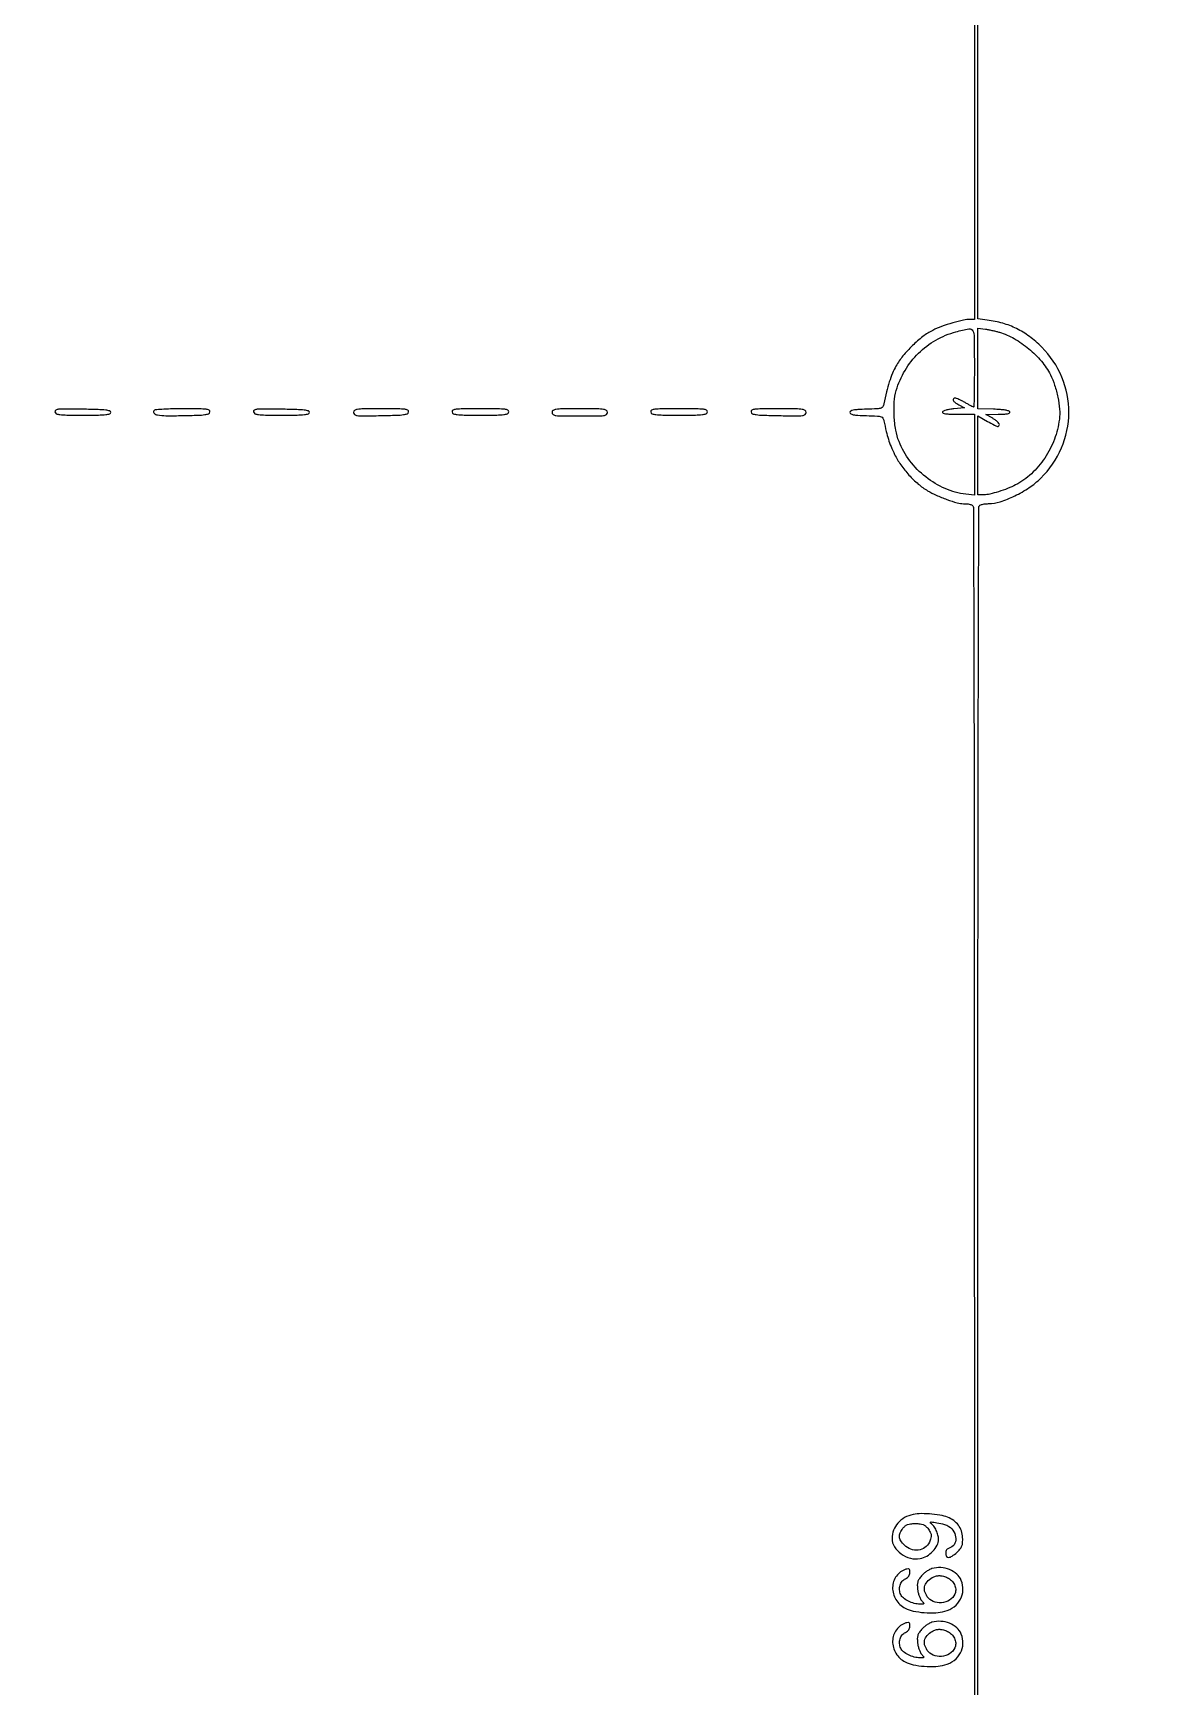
# Model space of a CAD drawing. Extents: x 0 to 836, y 5 to 589.
# Drawn here: x 633.6 to 687.3, y 342 to 420.2 of the extents above; entities that cross this region are included whole.
import ezdxf

# ---------------------------------------------------------------- set-up
doc = ezdxf.new("R2010")
doc.units = 0
doc.header["$MEASUREMENT"] = 0

msp = doc.modelspace()

# ---------------------------------------------------------------- linework, layer by layer
for points in [[(201.712326, 537.783562, -0.000001), (217.055896, 537.76491, -0.426088)], [(546.957638, 269.095817, -0.000001), (546.976289, 285.583213, -0.415883)], [(835.446278, 121.592707, -0.000059), (835.429914, 203.53197, -0.00002), (835.42504, 321.569549), (835.424938, 588.3084), (835.769253, 588.3084, 0.013775), (835.969061, 588.313906, 0.121919), (836.052736, 588.339582, 0.232745), (836.087862, 588.394014, 0.064289), (836.086534, 588.49875), (836.0595, 588.6891), (420.497259, 588.710259, 0.000013), (261.145696, 588.714318, 0.000021), (126.989856, 588.708632)], [(718.0002, 512.4222), (718.0002, 320.588723, -0.000011), (717.997333, 194.273324, -0.000202)], [(604.852986, 529.408162, -0.000002), (620.423836, 529.389509, -0.550615)], [(308.18842, 529.408162, -0.000002), (322.638019, 529.38951, -0.415836)], [(238.738155, 529.614638, -0.000002), (224.300981, 529.63329, -0.415836)], [(531.796111, 538.074638, -0.000002), (517.6951, 538.093291, -0.426056)], [(413.368417, 538.074638, -0.000002), (399.676779, 538.093291, -0.415815)], [(693.315638, 481.579418, -0.000002), (693.334294, 494.031443, -0.550517)], [(336.166934, 548.220763, -0.000002), (326.827688, 548.233536, -0.413812)], [(693.109162, 421.684687, -0.000002), (693.090507, 409.236574, -0.415775)], [(689.941022, 529.408162, -0.000003), (701.809045, 529.389505, -0.550493)], [(383.716206, 529.408162, -0.000003), (394.123716, 529.389504, -0.425916)], [(604.231838, 387.151416, -0.000003), (604.250494, 398.693431, -0.41574)], [(718.148241, 147.565102, 0.000075), (718.164575, 211.571705, 0.000026), (718.1694, 303.889409), (718.1694, 512.350018)], [(678.069, 450.774603), (678.069, 406.6722), (677.884055, 406.6722, 0.055647), (677.552973, 406.635238, 0.01532), (677.044735, 406.503839, 0.016125), (676.519312, 406.332116, 0.029198), (676.103932, 406.1533, 0.04806), (675.63848, 405.860879, 0.028396), (675.142021, 405.430903, 0.028222), (674.691125, 404.940876, 0.042849), (674.363623, 404.463971, 0.030925), (674.196678, 404.122114, 0.021198), (674.048559, 403.716422, 0.018366), (673.915915, 403.238906, 0.011889), (673.796106, 402.678014, -0.087819), (673.74496, 402.542893, -0.185932), (673.658291, 402.474779, -0.062829), (673.484231, 402.444375, -0.004086), (672.971032, 402.424214, 0.006118), (672.562767, 402.406513, 0.03389), (672.344791, 402.379495, 0.075857), (672.228047, 402.33787, 0.275917), (672.1893, 402.273, 0.275917), (672.228047, 402.20813, 0.075857), (672.344791, 402.166505, 0.03389), (672.562767, 402.139487, 0.006118), (672.971032, 402.121786, -0.004101), (673.483934, 402.101622, -0.062718), (673.658322, 402.07119, -0.184944), (673.745407, 402.003071, -0.087687), (673.79723, 401.867986, 0.009216), (673.902034, 401.375845, 0.019958), (674.004509, 401.002912, 0.022151), (674.12901, 400.664331, 0.014433), (674.300975, 400.2849, 0.040186), (674.589801, 399.797243, 0.030691), (674.978191, 399.313412, 0.030962), (675.417495, 398.886478, 0.044285), (675.859284, 398.570612, 0.02901), (676.269099, 398.360278, 0.017586), (676.775262, 398.157515, 0.016275), (677.259556, 398.000618, 0.070304), (677.558329, 397.9584, -0.018306), (677.66119, 397.954633, -0.015555), (677.76928, 397.943316, -0.015835), (677.867101, 397.926816, -0.041935), (677.935181, 397.907049, -0.309751), (678.025715, 397.775742, -0.000067), (678.047774, 389.729486, -0.000595), (678.065531, 377.195383, -0.000057), (678.069, 346.573573), (678.069, 295.291449)], [(678.2382, 295.254), (678.2382, 346.554849, -0.000057), (678.241669, 377.187861, -0.000595), (678.259426, 389.726527, -0.000067), (678.281485, 397.775741, -0.309751), (678.372019, 397.907049, -0.039343), (678.439045, 397.926887, -0.015966), (678.532837, 397.943682, -0.015682), (678.635336, 397.955406, -0.019256), (678.731569, 397.959646, 0.076845), (679.290747, 398.04926, 0.035058), (679.978919, 398.326031, 0.034314), (680.660506, 398.717255, 0.046968), (681.208776, 399.163842, 0.097007), (682.185624, 400.591768, 0.100224), (682.53687, 402.26608, 0.100701), (682.208735, 403.938718, 0.098898), (681.252206, 405.362397, 0.035653), (680.671108, 405.862644, 0.044741), (680.065433, 406.234046, 0.045364), (679.410481, 406.488065, 0.038331), (678.68235, 406.637707), (678.2382, 406.693998), (678.2382, 450.801999)]]:
    msp.add_lwpolyline(points, format="xyb")
for points in [[(678.069, 404.388, -0.001695), (678.066581, 403.674323, -0.002827), (678.059111, 403.073527, -0.000322), (678.049123, 402.540323, -0.408551), (678.035335, 402.5268, -0.118776), (678.011961, 402.532432, -0.002401), (677.903405, 402.588629, -0.005535), (677.77702, 402.65662, -0.003675), (677.633485, 402.737281, 0.011167), (677.484764, 402.817949, 0.013731), (677.34239, 402.886232, 0.012176), (677.220804, 402.936979, 0.090598), (677.15955, 402.948781, 0.192997), (677.077819, 402.916924, 0.340288), (677.066757, 402.849162, 0.109392), (677.156425, 402.74528, 0.035201), (677.32875, 402.634723), (677.6037, 402.4845), (677.102686, 402.4422, 0.017263), (676.89998, 402.418015, 0.029087), (676.732582, 402.382084, 0.030909), (676.608997, 402.339562, 0.218326), (676.566886, 402.29415, 0.394038), (676.590372, 402.243332, 0.06108), (676.707582, 402.211503, 0.029434), (676.924321, 402.193188, 0.006363), (677.30055, 402.1884), (678.069, 402.1884), (678.069, 400.273116), (678.069, 398.357832), (677.666231, 398.405534, -0.074), (676.687896, 398.671685, -0.063689), (675.773208, 399.220667, -0.063049), (675.017859, 399.988653, -0.069505), (674.506892, 400.897048, -0.049965), (674.354079, 401.441253, -0.030269), (674.278315, 402.106594, -0.030357), (674.283516, 402.770683, -0.053647), (674.379227, 403.309746, -0.063689), (674.791569, 404.258164, -0.064201), (675.428435, 405.069425, -0.064307), (676.249187, 405.691533, -0.064272), (677.201209, 406.084848, -0.021504), (677.811694, 406.221627, -0.330133), (677.99382, 406.131319, -0.116383), (678.062195, 405.853134, -0.002322)], [(679.2534, 406.063896, -0.05725), (679.9575, 405.761231, -0.043717), (680.646543, 405.281968, -0.043778), (681.240651, 404.691163, -0.05798), (681.661407, 404.055704, -0.03881), (681.865572, 403.561049, -0.028659), (682.015914, 402.987967, -0.029168), (682.096321, 402.421225, -0.051352), (682.086872, 401.948763, -0.059869), (681.852753, 401.001128, -0.056513), (681.397824, 400.115884, -0.057854), (680.768944, 399.374073, -0.069765), (680.022174, 398.849113, -0.024552), (679.642459, 398.67757, -0.018299), (679.208798, 398.524833, -0.018033), (678.800938, 398.413718, -0.057543), (678.521056, 398.3814), (678.2382, 398.3814), (678.2382, 400.243323), (678.2382, 402.105247), (678.68919, 401.850723, 0.005105), (679.021829, 401.667446, 0.05887), (679.160314, 401.612809, 0.273209), (679.224433, 401.630916, 0.194915), (679.252572, 401.70195, 0.175744), (679.233133, 401.754263, 0.030637), (679.159038, 401.831451, 0.030019), (679.056543, 401.915111, 0.022931), (678.935322, 401.994305), (678.6189, 402.18091), (679.197, 402.184655, 0.009126), (679.473362, 402.191491, 0.039013), (679.636975, 402.21138, 0.08811), (679.722062, 402.244845, 0.348167), (679.740073, 402.29415, 0.245891), (679.689121, 402.343431, 0.029679), (679.53199, 402.379753, 0.024548), (679.300141, 402.407414, 0.009086), (678.971623, 402.424344), (678.2382, 402.448787), (678.2382, 404.35643), (678.2382, 406.264072), (678.59775, 406.208423, -0.009533), (678.756983, 406.180659, -0.006319), (678.938662, 406.143012, -0.006361), (679.114262, 406.101955, -0.0123)], [(634.600285, 402.296332, 0.251212), (634.667728, 402.213355, 0.071206), (634.834255, 402.170142, 0.025348), (635.161801, 402.150125, 0.002588), (635.939359, 402.1461, 0.002964), (636.661334, 402.15038, 0.021179), (637.009993, 402.169299, 0.045119), (637.197997, 402.20482, 0.335246), (637.2495, 402.273, 0.334881), (637.197483, 402.341956, 0.04165), (637.001282, 402.380702, 0.020579), (636.642103, 402.406092, 0.002999), (635.910427, 402.423232, 0.002151), (635.091387, 402.433978, 0.02635), (634.77873, 402.420253, 0.099142), (634.63915, 402.377962, 0.328399)], [(639.275344, 402.350229, 0.362859), (639.292641, 402.229753, 0.142614), (639.455229, 402.151472, 0.039903), (639.850133, 402.117573, 0.006123), (640.639013, 402.122605, 0.002888), (641.372683, 402.14051, 0.025518), (641.695586, 402.166788, 0.067043), (641.862579, 402.212307, 0.250335), (641.928791, 402.29415, 0.329521), (641.889982, 402.375108, 0.093362), (641.748185, 402.419122, 0.026378), (641.435924, 402.438521, 0.002325), (640.644696, 402.4422, 0.004799), (640.071943, 402.436703, 0.011967), (639.653682, 402.418652, 0.008478), (639.342865, 402.392476, 0.233154)], [(643.990885, 402.296332, 0.251212), (644.058328, 402.213355, 0.071206), (644.224855, 402.170142, 0.025348), (644.552401, 402.150125, 0.002588), (645.329959, 402.1461, 0.002964), (646.051934, 402.15038, 0.021179), (646.400593, 402.169299, 0.045119), (646.588597, 402.20482, 0.335246), (646.6401, 402.273, 0.334881), (646.588083, 402.341956, 0.04165), (646.391882, 402.380702, 0.020579), (646.032703, 402.406092, 0.002999), (645.301027, 402.423232, 0.002151), (644.481987, 402.433978, 0.02635), (644.16933, 402.420253, 0.099142), (644.02975, 402.377962, 0.328399)], [(648.7128, 402.270797, 0.24262), (648.762, 402.175372, 0.126764), (648.890132, 402.126185, 0.031064), (649.176717, 402.1112, 0.002061), (650.001883, 402.122747, 0.002804), (650.752994, 402.140567, 0.025016), (651.082229, 402.166747, 0.065668), (651.252458, 402.212126, 0.252541), (651.319386, 402.29415, 0.330137), (651.280455, 402.375139, 0.092921), (651.138073, 402.41913, 0.026279), (650.824675, 402.438523, 0.002314), (650.030303, 402.4422, 0.002087), (649.192372, 402.438703, 0.030265), (648.896521, 402.418298, 0.119511), (648.763242, 402.367024, 0.246211)], [(653.381905, 402.29415, 0.254832), (653.449142, 402.212568, 0.068159), (653.618015, 402.170103, 0.024934), (653.947843, 402.150162, 0.002632), (654.7194, 402.1461, 0.002632), (655.490957, 402.150162, 0.024934), (655.820785, 402.170103, 0.068159), (655.989658, 402.212568, 0.254832), (656.056895, 402.29415, 0.335991), (656.016819, 402.37544, 0.088793), (655.868756, 402.419199, 0.02535), (655.544319, 402.438544, 0.002216), (654.7194, 402.4422, 0.002216), (653.894481, 402.438544, 0.02535), (653.570044, 402.419199, 0.088793), (653.421981, 402.37544, 0.335991)], [(658.1034, 402.273, 0.250083), (658.153969, 402.178218, 0.116079), (658.288462, 402.127679, 0.02996), (658.585374, 402.107332, 0.00213), (659.4147, 402.1038, 0.00213), (660.244026, 402.107332, 0.02996), (660.540937, 402.127679, 0.116079), (660.675431, 402.178218, 0.250083), (660.726, 402.273, 0.250083), (660.675431, 402.367782, 0.116079), (660.540937, 402.418321, 0.02996), (660.244026, 402.438668, 0.00213), (659.4147, 402.4422, 0.00213), (658.585374, 402.438668, 0.02996), (658.288462, 402.418321, 0.116079), (658.153969, 402.367782, 0.250083)], [(662.772505, 402.29415, 0.254832), (662.839742, 402.212568, 0.068159), (663.008615, 402.170103, 0.024934), (663.338443, 402.150162, 0.002632), (664.11, 402.1461, 0.002632), (664.881557, 402.150162, 0.024934), (665.211385, 402.170103, 0.068159), (665.380258, 402.212568, 0.254832), (665.447495, 402.29415, 0.335991), (665.407419, 402.37544, 0.088793), (665.259356, 402.419199, 0.02535), (664.934919, 402.438544, 0.002216), (664.11, 402.4422, 0.002216), (663.285081, 402.438544, 0.02535), (662.960644, 402.419199, 0.088793), (662.812581, 402.37544, 0.335991)], [(667.510014, 402.29415, 0.252541), (667.576942, 402.212126, 0.065668), (667.747171, 402.166747, 0.025016), (668.076406, 402.140567, 0.002804), (668.827517, 402.122747, 0.002061), (669.652683, 402.1112, 0.031064), (669.939268, 402.126185, 0.126764), (670.0674, 402.175372, 0.24262), (670.1166, 402.270797, 0.246211), (670.066158, 402.367024, 0.119511), (669.932879, 402.418298, 0.030265), (669.637028, 402.438703, 0.002087), (668.799097, 402.4422, 0.002314), (668.004725, 402.438523, 0.026279), (667.691327, 402.41913, 0.092921), (667.548945, 402.375139, 0.330137)], [(675.178732, 350.167939, 0.073887), (674.77162, 350.01862, 0.087476), (674.451653, 349.763268, 0.091457), (674.248249, 349.424188, 0.089719), (674.1774, 349.032528, 0.141999), (674.2901, 348.643697, 0.096328), (674.608486, 348.306213, 0.091456), (675.047243, 348.099632, 0.111226), (675.500199, 348.083275, 0.086234), (675.816654, 348.201483, 0.068269), (676.104313, 348.427449, 0.071559), (676.307825, 348.709085, 0.121305), (676.377, 348.990016, 0.066352), (676.349515, 349.196214, 0.046732), (676.267353, 349.41555, 0.046757), (676.145963, 349.615664, 0.0667), (676.001204, 349.764383, -0.735574), (676.019806, 349.813313, -0.031466), (676.299468, 349.778507, -0.020612), (676.657885, 349.695361, -0.077741), (676.867302, 349.60075, -0.119204), (677.102502, 349.350297, -0.126117), (677.190986, 349.025277, -0.149908), (677.107408, 348.737565, -0.185771), (676.882562, 348.57598, 0.08419), (676.811571, 348.543957, 0.095531), (676.75867, 348.491389, 0.088381), (676.726344, 348.419348, 0.061447), (676.7154, 348.330633, 0.134368), (676.754538, 348.187624, 0.288114), (676.852197, 348.137341, 0.13087), (677.014413, 348.195784, 0.030797), (677.242815, 348.37586, 0.02906), (677.389399, 348.523007, 0.07793), (677.468942, 348.647152, 0.076479), (677.507479, 348.791074, 0.027248), (677.5191, 349.004157, 0.06418), (677.47803, 349.322794, 0.078293), (677.357599, 349.597896, 0.077155), (677.156697, 349.825619, 0.060136), (676.87914, 350.004999, 0.066205), (676.553744, 350.113342, 0.02342), (676.066567, 350.183171, 0.023784), (675.564006, 350.2073, 0.051157)], [(675.86326, 349.513491, -0.034949), (675.981946, 349.338754, -0.100985), (676.028504, 349.200801, -0.102102), (676.017041, 349.056537, -0.036199), (675.944671, 348.86141, -0.132246), (675.733527, 348.605837, -0.124081), (675.417483, 348.483096, -0.117551), (675.067138, 348.521964, -0.110668), (674.763092, 348.714692, -0.050987), (674.593032, 348.923487, -0.123571), (674.527973, 349.109934, -0.130223), (674.560202, 349.298641, -0.059664), (674.69114, 349.513491, -0.046717), (674.800876, 349.628974, -0.088755), (674.910469, 349.694742, -0.070236), (675.052987, 349.727093, -0.020746), (675.2772, 349.7364, -0.020746), (675.501413, 349.727093, -0.070236), (675.643931, 349.694742, -0.088755), (675.753524, 349.628974, -0.046717)], [(676.066764, 347.609801, 0.055757), (675.947735, 347.562042, 0.028701), (675.810686, 347.477949, 0.028124), (675.678014, 347.374133, 0.037788), (675.571257, 347.265144, 0.029405), (675.453221, 347.106845, 0.074549), (675.393161, 346.97695, 0.072535), (675.372957, 346.833016, 0.026727), (675.385037, 346.627812, 0.031012), (675.411903, 346.47519, 0.027174), (675.45831, 346.32001, 0.028137), (675.515862, 346.184333, 0.069644), (675.576407, 346.095167, -0.010125), (675.670395, 345.986987, -0.29066), (675.674943, 345.952015, -0.281034), (675.645141, 345.932214, -0.009632), (675.499095, 345.9294, -0.06538), (675.228544, 345.964929, -0.050678), (674.950462, 346.070368, -0.053033), (674.718239, 346.219102, -0.117448), (674.589852, 346.384066, -0.088801), (674.534287, 346.601324, -0.091593), (674.558518, 346.821883, -0.097345), (674.657216, 347.008638, -0.116273), (674.814234, 347.130257, 0.05591), (674.905024, 347.184584, 0.077484), (674.970625, 347.252889, 0.081855), (675.009916, 347.334813, 0.071083), (675.0234, 347.429181, 0.033646), (675.016149, 347.536815, 0.197222), (674.988367, 347.584893, 0.203472), (674.935441, 347.59874, 0.035991), (674.83305, 347.576111, 0.166211), (674.385001, 347.25701, 0.151956), (674.20574, 346.717724, 0.141227), (674.359858, 346.141375, 0.139974), (674.797459, 345.73308, 0.068762), (675.176245, 345.601082, 0.030667), (675.700677, 345.528946, 0.030666), (676.240929, 345.521346, 0.056497), (676.674304, 345.591337, 0.094057), (677.112897, 345.808941, 0.109336), (677.414059, 346.162979, 0.113597), (677.530629, 346.599696, 0.108016), (677.448014, 347.052205, 0.11261), (677.235883, 347.349311, 0.085907), (676.895227, 347.560556, 0.080936), (676.483323, 347.653602, 0.082894)], [(676.747768, 347.202176, -0.085784), (676.947997, 347.083653, -0.082624), (677.099881, 346.903441, -0.086689), (677.180051, 346.692043, -0.109293), (677.17417, 346.4834, -0.16313), (676.980644, 346.181018, -0.119704), (676.617758, 346.010269, -0.116706), (676.20942, 346.022866, -0.150427), (675.89346, 346.221758, -0.088728), (675.738834, 346.483633, -0.138217), (675.717587, 346.743153, -0.134064), (675.835382, 346.981176, -0.081178), (676.0809, 347.180819, -0.05298), (676.236625, 347.249401, -0.069353), (676.389711, 347.275758, -0.063219), (676.554864, 347.260145, -0.035715)], [(676.066764, 345.071801, 0.055757), (675.947735, 345.024042, 0.028701), (675.810686, 344.939949, 0.028124), (675.678014, 344.836133, 0.037788), (675.571257, 344.727144, 0.029405), (675.453221, 344.568845, 0.074549), (675.393161, 344.43895, 0.072535), (675.372957, 344.295016, 0.026727), (675.385037, 344.089812, 0.031012), (675.411903, 343.93719, 0.027174), (675.45831, 343.78201, 0.028137), (675.515862, 343.646333, 0.069644), (675.576407, 343.557167, -0.010125), (675.670395, 343.448987, -0.29066), (675.674943, 343.414015, -0.281034), (675.645141, 343.394214, -0.009632), (675.499095, 343.3914, -0.06538), (675.228544, 343.426929, -0.050678), (674.950462, 343.532368, -0.053033), (674.718239, 343.681102, -0.117448), (674.589852, 343.846066, -0.088801), (674.534287, 344.063324, -0.091593), (674.558518, 344.283883, -0.097345), (674.657216, 344.470638, -0.116273), (674.814234, 344.592257, 0.05591), (674.905024, 344.646584, 0.077484), (674.970625, 344.714889, 0.081855), (675.009916, 344.796813, 0.071083), (675.0234, 344.891181, 0.033646), (675.016149, 344.998815, 0.197222), (674.988367, 345.046893, 0.203472), (674.935441, 345.06074, 0.035991), (674.83305, 345.038111, 0.166211), (674.385001, 344.71901, 0.151956), (674.20574, 344.179724, 0.141227), (674.359858, 343.603375, 0.139974), (674.797459, 343.19508, 0.068762), (675.176245, 343.063082, 0.030667), (675.700677, 342.990946, 0.030666), (676.240929, 342.983346, 0.056497), (676.674304, 343.053337, 0.094057), (677.112897, 343.270941, 0.109336), (677.414059, 343.624979, 0.113597), (677.530629, 344.061696, 0.108016), (677.448014, 344.514205, 0.11261), (677.235883, 344.811311, 0.085907), (676.895227, 345.022556, 0.080936), (676.483323, 345.115602, 0.082894)], [(676.747768, 344.664176, -0.085784), (676.947997, 344.545653, -0.082624), (677.099881, 344.365441, -0.086689), (677.180051, 344.154043, -0.109293), (677.17417, 343.9454, -0.16313), (676.980644, 343.643018, -0.119704), (676.617758, 343.472269, -0.116706), (676.20942, 343.484866, -0.150427), (675.89346, 343.683758, -0.088728), (675.738834, 343.945633, -0.138217), (675.717587, 344.205153, -0.134064), (675.835382, 344.443176, -0.081178), (676.0809, 344.642819, -0.05298), (676.236625, 344.711401, -0.069353), (676.389711, 344.737758, -0.063219), (676.554864, 344.722145, -0.035715)]]:
    msp.add_lwpolyline(points, format="xyb", close=True)

doc.saveas('drawing.dxf')
